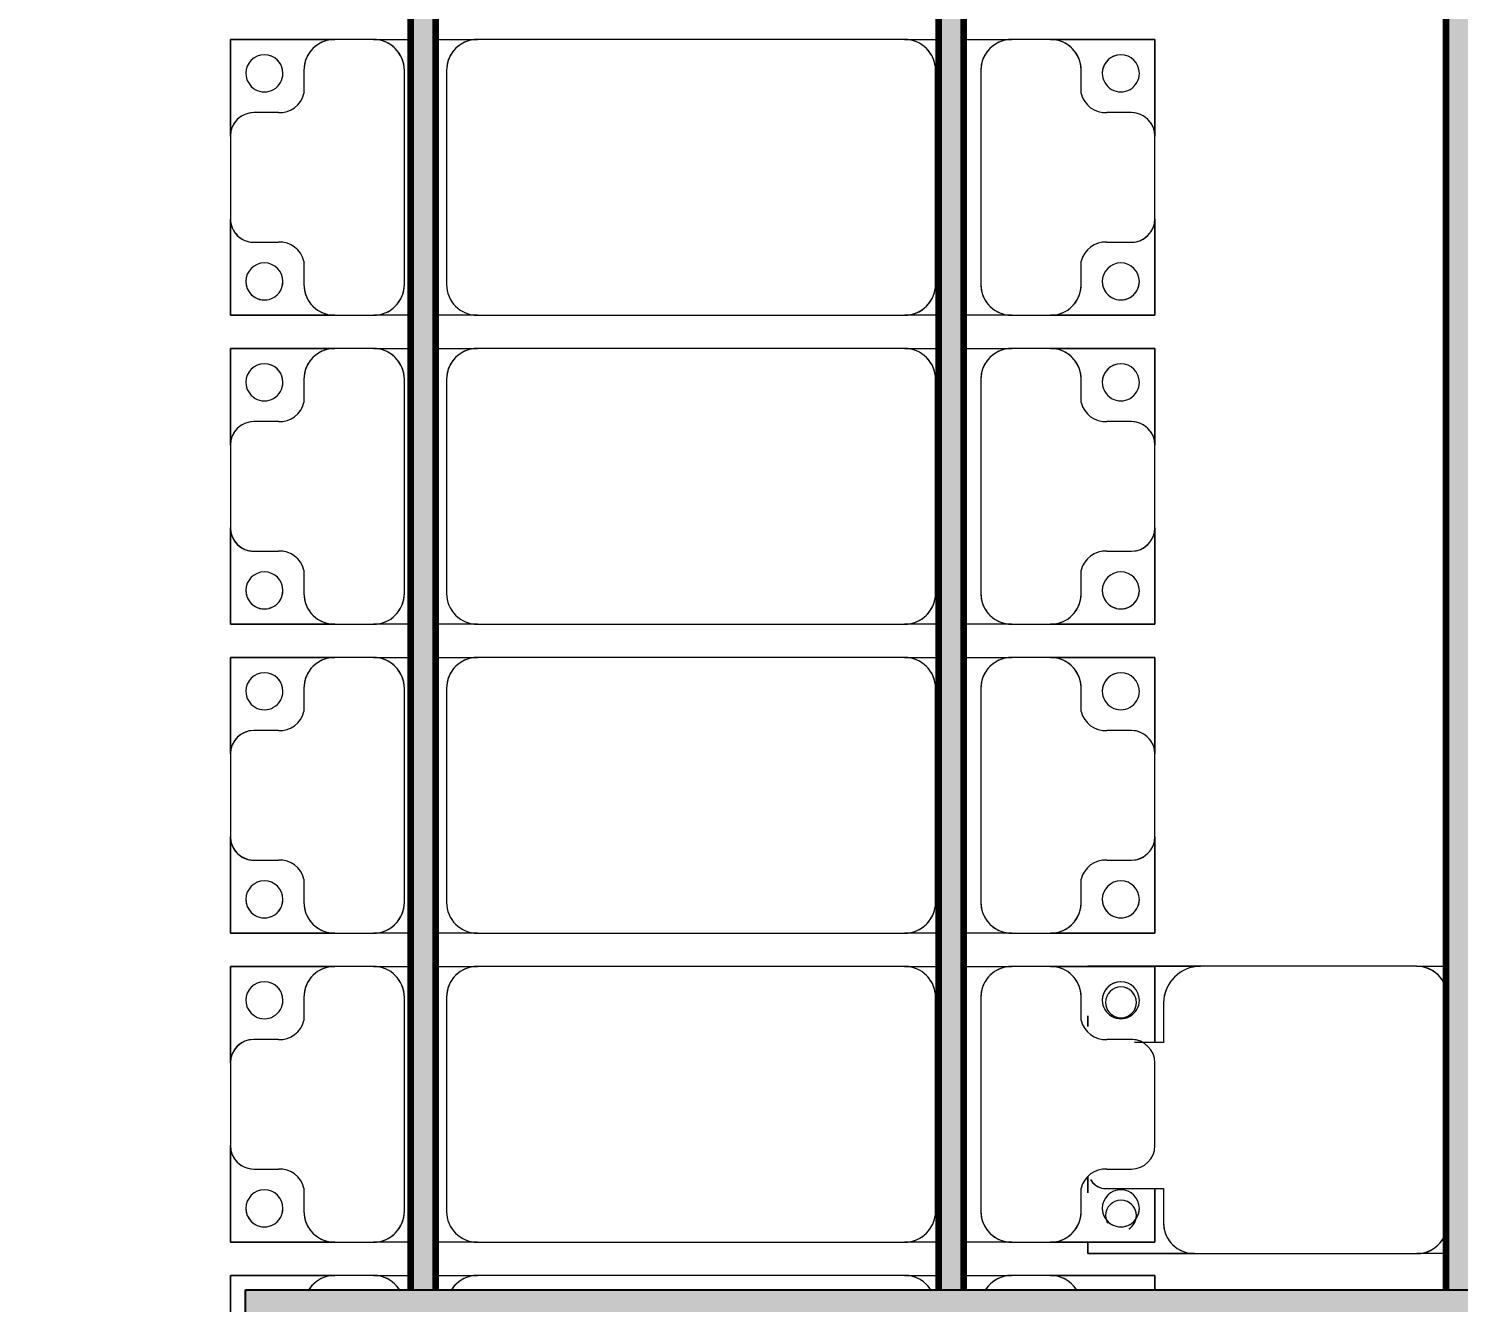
# Model space of a CAD drawing. Header units: millimetres. Extents: x -268744 to 115753, y -96240 to -10461.
# Drawn here: x -257059 to -254744, y -46627 to -44566 of the extents above; entities that cross this region are included whole.
import ezdxf

# ---------------------------------------------------------------- set-up
doc = ezdxf.new("R2010")
doc.units = ezdxf.units.MM
for name, color, linetype, lineweight in [('A-ANNO-DIMS', 211, 'Continuous', 9), ('A-ANNO-DIMS-900', 211, 'Continuous', 9), ('A-GENM', 13, 'Continuous', 9), ('S-BEAM', 12, 'Continuous', 9)]:
    doc.layers.add(name, color=color, linetype=linetype, lineweight=lineweight)
doc.styles.add('Trebuchet MS', font='trebuc.ttf', dxfattribs={"width": 0.8, "height": 2700})
doc.dimstyles.new('Arc_Length_-_3mm_Trebuchet_MS', dxfattribs={"dimscale": 304.8, "dimtxt": 2783.567448, "dimasz": 2.952756, "dimexe": 4.429134, "dimexo": 4.429134, "dimgap": 0.885827, "dimtad": 1, "dimdec": 0, "dimrnd": 10, "dimzin": 0, "dimdsep": 46, "dimtxsty": 'Trebuchet MS', "dimblk1": 'OBLIQUE', "dimblk2": 'OBLIQUE', "dimsah": 1, "dimcen": 0.09, "dimdle": 2.952756, "dimazin": 0, "dimtfac": 1, "dimtdec": 4, "dimtix": 1, "dimtmove": 0, "dimatfit": 3, "dimfxl": 1, "dimtvp": 1, "dimtolj": 1, "dimtzin": 0, "dimarcsym": 2})

# ---------------------------------------------------------------- blocks, each defined once
blk = doc.blocks.new('Dai phaodi lai - DẢI PHAO ĐI LẠI-102111-KHUNG KẾT CẤU BÈ PIN 1')
at = {"layer": 'A-GENM', "color": 7}
for p, q in [((24276.8, 748.4), (24433.1, 748.4)), ((24276.8, 579.3), (24276.8, 748.4)), ((24276.8, 748.4), (24276.8, 579.3)), ((24433.1, 748.4), (24276.8, 748.4)), ((24566.9, 748.4), (24433.1, 748.4)), ((24566.9, 748.4), (24723.2, 748.4)), ((24723.2, 748.4), (24566.9, 748.4)), ((24723.2, 748.4), (24723.2, 579.3)), ((24723.2, 579.3), (24723.2, 748.4)), ((24776.8, 748.4), (24933.1, 748.4)), ((24776.8, 579.3), (24776.8, 748.4)), ((24776.8, 748.4), (24776.8, 579.3)), ((24933.1, 748.4), (24776.8, 748.4)), ((25066.9, 748.4), (24933.1, 748.4)), ((25066.9, 748.4), (25223.2, 748.4)), ((25223.2, 748.4), (25066.9, 748.4)), ((25223.2, 748.4), (25223.2, 579.3)), ((25223.2, 579.3), (25223.2, 748.4)), ((25276.8, 748.4), (25433.1, 748.4)), ((25276.8, 579.3), (25276.8, 748.4)), ((25276.8, 748.4), (25276.8, 579.3)), ((25433.1, 748.4), (25276.8, 748.4)), ((25566.9, 748.4), (25433.1, 748.4)), ((25566.9, 748.4), (25723.2, 748.4)), ((25723.2, 748.4), (25566.9, 748.4)), ((25723.2, 748.4), (25723.2, 579.3)), ((25723.2, 579.3), (25723.2, 748.4)), ((25776.8, 748.4), (25900.1, 748.4)), ((25776.8, 579.3), (25776.8, 748.4)), ((25776.8, 748.4), (25776.8, 579.3)), ((25900.1, 748.4), (25776.8, 748.4)), ((26066.9, 748.4), (25933.1, 748.4)), ((26136.6, 748.4), (26223.2, 748.4)), ((26223.2, 748.4), (26136.6, 748.4)), ((26223.2, 748.4), (26223.2, 579.3)), ((26223.2, 579.3), (26223.2, 748.4)), ((26276.8, 748.4), (26300.1, 748.4)), ((26276.8, 579.3), (26276.8, 748.4)), ((26276.8, 748.4), (26276.8, 579.3)), ((26300.1, 748.4), (26276.8, 748.4)), ((24395.1, 710.4), (24395.1, 670.7)), ((24604.9, 670.7), (24604.9, 710.4)), ((24895.1, 710.4), (24895.1, 670.7)), ((25104.9, 670.7), (25104.9, 710.4)), ((25395.1, 710.4), (25395.1, 670.7)), ((25604.9, 670.7), (25604.9, 710.4)), ((25895.1, 710.4), (25895.1, 670.7)), ((26104.9, 670.7), (26104.9, 710.4)), ((24364.3, 629.3), (24326.8, 629.3)), ((24673.2, 629.3), (24635.7, 629.3)), ((24864.3, 629.3), (24826.8, 629.3)), ((25173.2, 629.3), (25135.7, 629.3)), ((25364.3, 629.3), (25326.8, 629.3)), ((25673.2, 629.3), (25635.7, 629.3)), ((25864.3, 629.3), (25826.8, 629.3)), ((26173.2, 629.3), (26135.7, 629.3)), ((24276.8, 579.3), (24276.8, 516.7)), ((24723.2, 516.7), (24723.2, 579.3)), ((24776.8, 579.3), (24776.8, 516.7)), ((25223.2, 516.7), (25223.2, 579.3)), ((25276.8, 579.3), (25276.8, 516.7)), ((25723.2, 516.7), (25723.2, 579.3)), ((25776.8, 579.3), (25776.8, 516.7)), ((26223.2, 516.7), (26223.2, 579.3)), ((26276.8, 579.3), (26276.8, 516.7)), ((24276.8, 438.7), (24276.8, 516.7)), ((24276.8, 438.7), (24276.8, 516.7)), ((24723.2, 516.7), (24723.2, 438.7)), ((24723.2, 516.7), (24723.2, 438.7)), ((24776.8, 438.7), (24776.8, 516.7)), ((24776.8, 438.7), (24776.8, 516.7)), ((25223.2, 516.7), (25223.2, 438.7)), ((25223.2, 516.7), (25223.2, 438.7)), ((25276.8, 438.7), (25276.8, 516.7)), ((25276.8, 438.7), (25276.8, 516.7)), ((25723.2, 516.7), (25723.2, 438.7)), ((25723.2, 516.7), (25723.2, 438.7)), ((25776.8, 438.7), (25776.8, 516.7)), ((25776.8, 438.7), (25776.8, 516.7)), ((26223.2, 516.7), (26223.2, 438.7)), ((26223.2, 516.7), (26223.2, 438.7)), ((26276.8, 438.7), (26276.8, 516.7)), ((26276.8, 438.7), (26276.8, 516.7)), ((24326.8, 466.7), (24673.2, 466.7)), ((24826.8, 466.7), (25173.2, 466.7)), ((25326.8, 466.7), (25673.2, 466.7)), ((25826.8, 466.7), (26173.2, 466.7)), ((24276.8, 343.3), (24276.8, 398.7)), ((24276.8, 343.3), (24276.8, 398.7)), ((24723.2, 398.7), (24723.2, 343.3)), ((24723.2, 398.7), (24723.2, 343.3)), ((24776.8, 343.3), (24776.8, 398.7)), ((24776.8, 343.3), (24776.8, 398.7)), ((25223.2, 398.7), (25223.2, 343.3)), ((25223.2, 398.7), (25223.2, 343.3)), ((25276.8, 343.3), (25276.8, 398.7)), ((25276.8, 343.3), (25276.8, 398.7)), ((25723.2, 398.7), (25723.2, 343.3)), ((25723.2, 398.7), (25723.2, 343.3)), ((25776.8, 343.3), (25776.8, 398.7)), ((25776.8, 343.3), (25776.8, 398.7)), ((26223.2, 398.7), (26223.2, 343.3)), ((26223.2, 398.7), (26223.2, 343.3)), ((26276.8, 343.3), (26276.8, 398.7)), ((26276.8, 343.3), (26276.8, 398.7)), ((24673.2, 393.3), (24326.8, 393.3)), ((25173.2, 393.3), (24826.8, 393.3)), ((25673.2, 393.3), (25326.8, 393.3)), ((26173.2, 393.3), (25826.8, 393.3)), ((24276.8, 343.3), (24276.8, -348.3)), ((24723.2, -348.3), (24723.2, 343.3)), ((24776.8, 343.3), (24776.8, -348.3)), ((25223.2, -348.3), (25223.2, 343.3)), ((25276.8, 343.3), (25276.8, -348.3)), ((25723.2, -348.3), (25723.2, 343.3)), ((25776.8, 343.3), (25776.8, -348.3)), ((26223.2, -348.3), (26223.2, 343.3)), ((26276.8, 343.3), (26276.8, -348.3)), ((24276.8, -416.3), (24276.8, -348.3)), ((24276.8, -416.3), (24276.8, -348.3)), ((24723.2, -348.3), (24723.2, -416.3)), ((24723.2, -348.3), (24723.2, -416.3)), ((24776.8, -416.3), (24776.8, -348.3)), ((24776.8, -416.3), (24776.8, -348.3)), ((25223.2, -348.3), (25223.2, -416.3)), ((25223.2, -348.3), (25223.2, -416.3)), ((25276.8, -416.3), (25276.8, -348.3)), ((25276.8, -416.3), (25276.8, -348.3)), ((25723.2, -348.3), (25723.2, -416.3)), ((25723.2, -348.3), (25723.2, -416.3)), ((25776.8, -416.3), (25776.8, -348.3)), ((25776.8, -416.3), (25776.8, -348.3)), ((26223.2, -348.3), (26223.2, -416.3)), ((26223.2, -348.3), (26223.2, -416.3)), ((26276.8, -416.3), (26276.8, -348.3)), ((26276.8, -416.3), (26276.8, -348.3)), ((24326.8, -398.3), (24673.2, -398.3)), ((24826.8, -398.3), (25173.2, -398.3)), ((25326.8, -398.3), (25673.2, -398.3)), ((25826.8, -398.3), (26173.2, -398.3)), ((24276.8, -516.7), (24276.8, -456.3)), ((24276.8, -516.7), (24276.8, -456.3)), ((24723.2, -456.3), (24723.2, -516.7)), ((24723.2, -456.3), (24723.2, -516.7)), ((24776.8, -516.7), (24776.8, -456.3)), ((24776.8, -516.7), (24776.8, -456.3)), ((25223.2, -456.3), (25223.2, -516.7)), ((25223.2, -456.3), (25223.2, -516.7)), ((25276.8, -516.7), (25276.8, -456.3)), ((25276.8, -516.7), (25276.8, -456.3)), ((25723.2, -456.3), (25723.2, -516.7)), ((25723.2, -456.3), (25723.2, -516.7)), ((25776.8, -516.7), (25776.8, -456.3)), ((25776.8, -516.7), (25776.8, -456.3)), ((26223.2, -456.3), (26223.2, -516.7)), ((26223.2, -456.3), (26223.2, -516.7)), ((26276.8, -516.7), (26276.8, -456.3)), ((26276.8, -516.7), (26276.8, -456.3)), ((24673.2, -466.7), (24326.8, -466.7)), ((25173.2, -466.7), (24826.8, -466.7)), ((25673.2, -466.7), (25326.8, -466.7)), ((26173.2, -466.7), (25826.8, -466.7)), ((24276.8, -516.7), (24276.8, -579.3)), ((24723.2, -579.3), (24723.2, -516.7)), ((24776.8, -516.7), (24776.8, -579.3)), ((25223.2, -579.3), (25223.2, -516.7)), ((25276.8, -516.7), (25276.8, -579.3)), ((25723.2, -579.3), (25723.2, -516.7)), ((25776.8, -516.7), (25776.8, -579.3)), ((26223.2, -579.3), (26223.2, -516.7)), ((26276.8, -516.7), (26276.8, -579.3)), ((24276.8, -748.4), (24276.8, -579.3)), ((24276.8, -579.3), (24276.8, -748.4)), ((24723.2, -579.3), (24723.2, -748.4)), ((24723.2, -748.4), (24723.2, -579.3)), ((24776.8, -748.4), (24776.8, -579.3)), ((24776.8, -579.3), (24776.8, -748.4)), ((25223.2, -579.3), (25223.2, -748.4)), ((25223.2, -748.4), (25223.2, -579.3)), ((25276.8, -748.4), (25276.8, -579.3)), ((25276.8, -579.3), (25276.8, -748.4)), ((25723.2, -579.3), (25723.2, -748.4)), ((25723.2, -748.4), (25723.2, -579.3)), ((25776.8, -748.4), (25776.8, -579.3)), ((25776.8, -579.3), (25776.8, -748.4)), ((26223.2, -579.3), (26223.2, -748.4)), ((26223.2, -748.4), (26223.2, -579.3)), ((26276.8, -748.4), (26276.8, -579.3)), ((26276.8, -579.3), (26276.8, -748.4)), ((24326.8, -629.3), (24364.3, -629.3)), ((24635.7, -629.3), (24673.2, -629.3)), ((24826.8, -629.3), (24864.3, -629.3)), ((25135.7, -629.3), (25173.2, -629.3)), ((25326.8, -629.3), (25364.3, -629.3)), ((25635.7, -629.3), (25673.2, -629.3)), ((25826.8, -629.3), (25864.3, -629.3)), ((26135.7, -629.3), (26173.2, -629.3)), ((24395.1, -670.7), (24395.1, -710.4)), ((24604.9, -710.4), (24604.9, -670.7)), ((24895.1, -670.7), (24895.1, -710.4)), ((25104.9, -710.4), (25104.9, -670.7)), ((25395.1, -670.7), (25395.1, -710.4)), ((25604.9, -710.4), (25604.9, -670.7)), ((25895.1, -670.7), (25895.1, -710.4)), ((26104.9, -710.4), (26104.9, -670.7)), ((24433.1, -748.4), (24276.8, -748.4)), ((24276.8, -748.4), (24433.1, -748.4)), ((24433.1, -748.4), (24566.9, -748.4)), ((24723.2, -748.4), (24566.9, -748.4)), ((24566.9, -748.4), (24723.2, -748.4)), ((24933.1, -748.4), (24776.8, -748.4)), ((24776.8, -748.4), (24933.1, -748.4)), ((24933.1, -748.4), (25066.9, -748.4)), ((25223.2, -748.4), (25066.9, -748.4)), ((25066.9, -748.4), (25223.2, -748.4)), ((25433.1, -748.4), (25276.8, -748.4)), ((25276.8, -748.4), (25433.1, -748.4)), ((25433.1, -748.4), (25566.9, -748.4)), ((25723.2, -748.4), (25566.9, -748.4)), ((25566.9, -748.4), (25723.2, -748.4)), ((25933.1, -748.4), (25776.8, -748.4)), ((25776.8, -748.4), (25933.1, -748.4)), ((25933.1, -748.4), (26066.9, -748.4)), ((26223.2, -748.4), (26066.9, -748.4)), ((26066.9, -748.4), (26223.2, -748.4)), ((26433.1, -748.4), (26276.8, -748.4)), ((26276.8, -748.4), (26433.1, -748.4))]:
    blk.add_line(p, q, dxfattribs=at)
for centre, radius, start, end in [((24433.1, 710.4), 38, 90, 180), ((24433.1, 710.4), 38, 90, 180), ((24433.1, 710.4), 38, 120, 180), ((24433.1, 710.4), 38, 120, 180), ((24433.1, 710.4), 38, 90, 105), ((24433.1, 710.4), 38, 90, 105), ((24566.9, 710.4), 38, 0, 90), ((24566.9, 710.4), 38, 75, 90), ((24566.9, 710.4), 38, 0, 90), ((24566.9, 710.4), 38, 75, 90), ((24566.9, 710.4), 38, 0, 60), ((24566.9, 710.4), 38, 0, 60), ((24933.1, 710.4), 38, 90, 180), ((24933.1, 710.4), 38, 90, 180), ((24933.1, 710.4), 38, 120, 180), ((24933.1, 710.4), 38, 120, 180), ((24933.1, 710.4), 38, 90, 105), ((24933.1, 710.4), 38, 90, 105), ((25066.9, 710.4), 38, 0, 90), ((25066.9, 710.4), 38, 75, 90), ((25066.9, 710.4), 38, 0, 90), ((25066.9, 710.4), 38, 75, 90), ((25066.9, 710.4), 38, 0, 60), ((25066.9, 710.4), 38, 0, 60), ((25433.1, 710.4), 38, 90, 180), ((25433.1, 710.4), 38, 90, 180), ((25433.1, 710.4), 38, 123.1388, 180), ((25433.1, 710.4), 38, 123.1388, 180), ((25433.1, 710.4), 38, 90, 105), ((25433.1, 710.4), 38, 90, 105), ((25566.9, 710.4), 38, 0, 90), ((25566.9, 710.4), 38, 75, 90), ((25566.9, 710.4), 38, 0, 90), ((25566.9, 710.4), 38, 75, 90), ((25566.9, 710.4), 38, 360, 60), ((25566.9, 710.4), 38, 360, 60), ((25933.1, 710.4), 38, 90, 180), ((26066.9, 710.4), 38, 0, 90), ((24331.6, 693.3), 30, 90, 270), ((24331.6, 693.3), 30, 90, 180), ((24331.6, 693.3), 30, 270, 90), ((24331.6, 693.3), 30, 270, 90), ((24668.4, 693.3), 30, 90, 270), ((24668.4, 693.3), 30, 90, 270), ((24668.4, 693.3), 30, 270, 90), ((24668.4, 693.3), 30, 0, 90), ((24831.6, 693.3), 30, 90, 270), ((24831.6, 693.3), 30, 90, 180), ((24831.6, 693.3), 30, 270, 90), ((24831.6, 693.3), 30, 270, 90), ((25168.4, 693.3), 30, 90, 270), ((25168.4, 693.3), 30, 90, 270), ((25168.4, 693.3), 30, 270, 90), ((25168.4, 693.3), 30, 0, 90), ((25331.6, 693.3), 30, 90, 270), ((25331.6, 693.3), 30, 90, 180), ((25331.6, 693.3), 30, 270, 90), ((25331.6, 693.3), 30, 270, 90), ((25668.4, 693.3), 30, 90, 270), ((25668.4, 693.3), 30, 90, 270), ((25668.4, 693.3), 30, 270, 90), ((25668.4, 693.3), 30, 0, 90), ((25831.6, 693.3), 30, 90, 270), ((25831.6, 693.3), 30, 90, 180), ((25831.6, 693.3), 30, 270, 90), ((25831.6, 693.3), 30, 270, 90), ((25933.1, 710.4), 38, 150, 180), ((25933.1, 710.4), 38, 150, 180), ((26168.4, 693.3), 30, 90, 270), ((26168.4, 693.3), 30, 90, 270), ((26168.4, 693.3), 30, 270, 90), ((26168.4, 693.3), 30, 0, 90), ((24331.6, 693.3), 30, 195, 270), ((24668.4, 693.3), 30, 270, 345), ((24831.6, 693.3), 30, 195, 270), ((25168.4, 693.3), 30, 270, 345), ((25331.6, 693.3), 30, 195, 270), ((25668.4, 693.3), 30, 270, 345), ((25831.6, 693.3), 30, 195, 270), ((26168.4, 693.3), 30, 270, 345), ((24355.2, 668.2), 40, 283.1885, 3.5081), ((24644.8, 668.2), 40, 176.4919, 256.8115), ((24855.2, 668.2), 40, 283.1885, 3.5081), ((25144.8, 668.2), 40, 176.4919, 256.8115), ((25355.2, 668.2), 40, 283.1885, 3.5081), ((25644.8, 668.2), 40, 176.4919, 256.8115), ((25855.2, 668.2), 40, 283.1885, 3.5081), ((26144.8, 668.2), 40, 176.4919, 256.8115), ((24326.8, 579.3), 50, 90, 180), ((24326.8, 579.3), 50, 90, 165), ((24673.2, 579.3), 50, 0, 90), ((24673.2, 579.3), 50, 15, 90), ((24826.8, 579.3), 50, 90, 180), ((24826.8, 579.3), 50, 90, 165), ((25173.2, 579.3), 50, 0, 90), ((25173.2, 579.3), 50, 15, 90), ((25326.8, 579.3), 50, 90, 180), ((25326.8, 579.3), 50, 90, 165), ((25673.2, 579.3), 50, 0, 90), ((25673.2, 579.3), 50, 15, 90), ((25826.8, 579.3), 50, 90, 180), ((25826.8, 579.3), 50, 90, 165), ((26173.2, 579.3), 50, 0, 90), ((26173.2, 579.3), 50, 15, 90), ((26326.8, 579.3), 50, 120, 180), ((26326.8, 579.3), 50, 120, 165), ((24326.8, 516.7), 50, 180, 270), ((24673.2, 516.7), 50, 270, 360), ((24826.8, 516.7), 50, 180, 270), ((25173.2, 516.7), 50, 270, 360), ((25326.8, 516.7), 50, 180, 270), ((25673.2, 516.7), 50, 270, 0), ((25826.8, 516.7), 50, 180, 270), ((26173.2, 516.7), 50, 270, 0), ((26326.8, 516.7), 50, 180, 240), ((24326.8, 516.7), 50, 195, 270), ((24673.2, 516.7), 50, 270, 345), ((24826.8, 516.7), 50, 195, 270), ((25173.2, 516.7), 50, 270, 345), ((25326.8, 516.7), 50, 195, 270), ((25673.2, 516.7), 50, 270, 345), ((25826.8, 516.7), 50, 195, 270), ((26173.2, 516.7), 50, 270, 345), ((26326.8, 516.7), 50, 195, 240), ((24326.8, 343.3), 50, 90, 180), ((24326.8, 343.3), 50, 105, 135), ((24673.2, 343.3), 50, 360, 90), ((24673.2, 343.3), 50, 360, 75), ((24826.8, 343.3), 50, 90, 180), ((24826.8, 343.3), 50, 105, 135), ((25173.2, 343.3), 50, 0, 90), ((25173.2, 343.3), 50, 0, 75), ((25326.8, 343.3), 50, 90, 180), ((25326.8, 343.3), 50, 105, 135), ((25673.2, 343.3), 50, 0, 90), ((25673.2, 343.3), 50, 0, 75), ((25826.8, 343.3), 50, 90, 180), ((25826.8, 343.3), 50, 105, 135), ((26173.2, 343.3), 50, 360, 90), ((26173.2, 343.3), 50, 360, 75), ((26326.8, 343.3), 50, 120, 180), ((26326.8, 343.3), 50, 120, 135), ((24326.8, 343.3), 50, 150, 180), ((24826.8, 343.3), 50, 150, 180), ((25326.8, 343.3), 50, 150, 180), ((25826.8, 343.3), 50, 150, 180), ((26326.8, 343.3), 50, 150, 180), ((24326.8, -348.3), 50, 180, 270), ((24326.8, -348.3), 50, 195, 270), ((24673.2, -348.3), 50, 270, 360), ((24673.2, -348.3), 50, 270, 360), ((24826.8, -348.3), 50, 180, 270), ((24826.8, -348.3), 50, 195, 270), ((25173.2, -348.3), 50, 270, 0), ((25173.2, -348.3), 50, 270, 0), ((25326.8, -348.3), 50, 180, 270), ((25326.8, -348.3), 50, 195, 270), ((25673.2, -348.3), 50, 270, 360), ((25673.2, -348.3), 50, 270, 360), ((25826.8, -348.3), 50, 180, 270), ((25826.8, -348.3), 50, 195, 270), ((26173.2, -348.3), 50, 270, 360), ((26173.2, -348.3), 50, 270, 360), ((26326.8, -348.3), 50, 180, 240), ((26326.8, -348.3), 50, 195, 240), ((24326.8, -516.7), 50, 90, 180), ((24326.8, -516.7), 50, 90, 165), ((24673.2, -516.7), 50, 360, 90), ((24673.2, -516.7), 50, 15, 90), ((24826.8, -516.7), 50, 90, 180), ((24826.8, -516.7), 50, 90, 165), ((25173.2, -516.7), 50, 0, 90), ((25173.2, -516.7), 50, 15, 90), ((25326.8, -516.7), 50, 90, 180), ((25326.8, -516.7), 50, 90, 165), ((25673.2, -516.7), 50, 0, 90), ((25673.2, -516.7), 50, 15, 90), ((25826.8, -516.7), 50, 90, 180), ((25826.8, -516.7), 50, 90, 165), ((26173.2, -516.7), 50, 0, 90), ((26173.2, -516.7), 50, 15, 90), ((26326.8, -516.7), 50, 120, 180), ((26326.8, -516.7), 50, 120, 165), ((24326.8, -579.3), 50, 180, 270), ((24326.8, -579.3), 50, 195, 270), ((24673.2, -579.3), 50, 270, 360), ((24673.2, -579.3), 50, 270, 345), ((24826.8, -579.3), 50, 180, 270), ((24826.8, -579.3), 50, 195, 270), ((25173.2, -579.3), 50, 270, 360), ((25173.2, -579.3), 50, 270, 345), ((25326.8, -579.3), 50, 180, 270), ((25326.8, -579.3), 50, 195, 270), ((25673.2, -579.3), 50, 270, 0), ((25673.2, -579.3), 50, 270, 345), ((25826.8, -579.3), 50, 180, 270), ((25826.8, -579.3), 50, 195, 270), ((26173.2, -579.3), 50, 270, 360), ((26173.2, -579.3), 50, 270, 345), ((26326.8, -579.3), 50, 180, 240), ((26326.8, -579.3), 50, 195, 240), ((24355.2, -668.2), 40, 356.4919, 76.8115), ((24644.8, -668.2), 40, 103.1885, 183.5081), ((24855.2, -668.2), 40, 356.4919, 76.8115), ((25144.8, -668.2), 40, 103.1885, 183.5081), ((25355.2, -668.2), 40, 356.4919, 76.8115), ((25644.8, -668.2), 40, 103.1885, 183.5081), ((25855.2, -668.2), 40, 356.4919, 76.8115), ((26144.8, -668.2), 40, 103.1885, 183.5081), ((24331.6, -693.3), 30, 90, 270), ((24331.6, -693.3), 30, 90, 165), ((24331.6, -693.3), 30, 270, 90), ((24331.6, -693.3), 30, 270, 90), ((24668.4, -693.3), 30, 90, 270), ((24668.4, -693.3), 30, 90, 270), ((24668.4, -693.3), 30, 270, 90), ((24668.4, -693.3), 30, 15, 90), ((24831.6, -693.3), 30, 90, 270), ((24831.6, -693.3), 30, 90, 165), ((24831.6, -693.3), 30, 270, 90), ((24831.6, -693.3), 30, 270, 90), ((25168.4, -693.3), 30, 90, 270), ((25168.4, -693.3), 30, 90, 270), ((25168.4, -693.3), 30, 270, 90), ((25168.4, -693.3), 30, 15, 90), ((25331.6, -693.3), 30, 90, 270), ((25331.6, -693.3), 30, 90, 165), ((25331.6, -693.3), 30, 270, 90), ((25331.6, -693.3), 30, 270, 90), ((25668.4, -693.3), 30, 90, 270), ((25668.4, -693.3), 30, 90, 270), ((25668.4, -693.3), 30, 270, 90), ((25668.4, -693.3), 30, 15, 90), ((25831.6, -693.3), 30, 90, 270), ((25831.6, -693.3), 30, 90, 165), ((25831.6, -693.3), 30, 270, 90), ((25831.6, -693.3), 30, 270, 90), ((26168.4, -693.3), 30, 90, 270), ((26168.4, -693.3), 30, 90, 270), ((26168.4, -693.3), 30, 270, 90), ((26168.4, -693.3), 30, 15, 90), ((24331.6, -693.3), 30, 180, 270), ((24668.4, -693.3), 30, 270, 360), ((24831.6, -693.3), 30, 180, 270), ((25168.4, -693.3), 30, 270, 360), ((25331.6, -693.3), 30, 180, 270), ((25668.4, -693.3), 30, 270, 360), ((25831.6, -693.3), 30, 180, 270), ((26168.4, -693.3), 30, 270, 360), ((24433.1, -710.4), 38, 180, 270), ((24433.1, -710.4), 38, 180, 240), ((24433.1, -710.4), 38, 180, 270), ((24433.1, -710.4), 38, 180, 240), ((24566.9, -710.4), 38, 270, 0), ((24566.9, -710.4), 38, 270, 0), ((24566.9, -710.4), 38, 300, 0), ((24566.9, -710.4), 38, 300, 0), ((24933.1, -710.4), 38, 180, 270), ((24933.1, -710.4), 38, 180, 240), ((24933.1, -710.4), 38, 180, 270), ((24933.1, -710.4), 38, 180, 240), ((25066.9, -710.4), 38, 270, 0), ((25066.9, -710.4), 38, 270, 360), ((25066.9, -710.4), 38, 300, 0), ((25066.9, -710.4), 38, 300, 0), ((25433.1, -710.4), 38, 180, 270), ((25433.1, -710.4), 38, 180, 236.8612), ((25433.1, -710.4), 38, 180, 270), ((25433.1, -710.4), 38, 180, 236.8612), ((25566.9, -710.4), 38, 270, 0), ((25566.9, -710.4), 38, 270, 360), ((25566.9, -710.4), 38, 300, 0), ((25566.9, -710.4), 38, 300, 0), ((25933.1, -710.4), 38, 180, 270), ((25933.1, -710.4), 38, 180, 240), ((25933.1, -710.4), 38, 180, 270), ((25933.1, -710.4), 38, 180, 240), ((26066.9, -710.4), 38, 270, 360), ((26066.9, -710.4), 38, 270, 360), ((26066.9, -710.4), 38, 300, 360), ((26066.9, -710.4), 38, 300, 360), ((24433.1, -710.4), 38, 255, 270), ((24433.1, -710.4), 38, 255, 270), ((24566.9, -710.4), 38, 270, 285), ((24566.9, -710.4), 38, 270, 285), ((24933.1, -710.4), 38, 255, 270), ((24933.1, -710.4), 38, 255, 270), ((25066.9, -710.4), 38, 270, 285), ((25066.9, -710.4), 38, 270, 285), ((25433.1, -710.4), 38, 255, 270), ((25433.1, -710.4), 38, 255, 270), ((25566.9, -710.4), 38, 270, 285), ((25566.9, -710.4), 38, 270, 285), ((25933.1, -710.4), 38, 255, 270), ((25933.1, -710.4), 38, 255, 270), ((26066.9, -710.4), 38, 270, 285), ((26066.9, -710.4), 38, 270, 285)]:
    blk.add_arc(centre, radius, start, end, dxfattribs=at)
blk = doc.blocks.new('Dầm C52 - Dầm C52-102502-KHUNG KẾT CẤU BÈ PIN 1')
at = {"layer": 'S-BEAM', "lineweight": 140}
h = blk.add_hatch(color=1, dxfattribs=at)
h.paths.add_polyline_path([(-25480.9, 20), (-25480.9, -20), (-25440.9, -20), (-25440.9, 20)])
h.paths.add_polyline_path([(-25400.9, 20), (-25400.9, -20), (-19440.9, -20), (-19443, 20), (-24983.5, 20)])
h.paths.add_polyline_path([(-19400.9, 20), (-19400.9, -20), (-13440.9, -20), (-13440.9, 20), (-18981.3, 20)])
h.paths.add_polyline_path([(-13400.9, -20), (-7440.9, -20), (-7440.9, 20), (-13400.9, 20)])
h.paths.add_polyline_path([(-7400.9, -20), (-1440.9, -20), (-1440.9, 20), (-7400.9, 20)])
h.paths.add_polyline_path([(-1400.9, -20), (4559.1, -20), (4559.1, 20), (-1400.9, 20)])
h.paths.add_polyline_path([(4599.1, 20), (4599.1, -20), (10559.1, -20), (10559.1, 20), (5027.2, 20)])
h.paths.add_polyline_path([(10599.1, -20), (16559.1, -20), (16559.1, 20), (10599.1, 20)])
h.paths.add_polyline_path([(16599.1, 20), (16599.1, -20), (22559.1, -20), (22559.1, 20), (17031.5, 20)])
h.paths.add_polyline_path([(22599.1, -20), (25259.1, -20), (25259.1, 20), (22599.1, 20)])
h.paths.add_polyline_path([(25299.1, -20), (25480.9, -20), (25480.9, 20), (25299.1, 20)])
at = {"layer": 'S-BEAM', "color": 1, "lineweight": 140}
for p, q in [((-1400.9, 20), (4559.1, 20)), ((4559.1, -20), (-1400.9, -20))]:
    blk.add_line(p, q, dxfattribs=at)
blk = doc.blocks.new('Dầm C52 - Dầm C52-V1-KHUNG KẾT CẤU BÈ PIN 1')
at = {"layer": 'S-BEAM', "lineweight": 140}
h = blk.add_hatch(color=1, dxfattribs=at)
h.paths.add_polyline_path([(-25480.9, 20), (-25480.9, -20), (-25440.9, -20), (-25445.2, 20)])
h.paths.add_polyline_path([(-25400.9, -20), (-19440.9, -20), (-19443, 20), (-25400.9, 20)])
h.paths.add_polyline_path([(-19400.9, 20), (-19400.9, -20), (-13440.9, -20), (-13440.9, 20), (-18981.3, 20)])
h.paths.add_polyline_path([(-13400.9, -20), (-7440.9, -20), (-7440.9, 20), (-13400.9, 20)])
h.paths.add_polyline_path([(-7400.9, 20), (-7400.9, -20), (-1440.9, -20), (-1440.9, 20), (-6977, 20)])
h.paths.add_polyline_path([(-1400.9, -20), (4559.1, -20), (4559.1, 20), (-1400.9, 20)])
h.paths.add_polyline_path([(4599.1, 20), (4599.1, -20), (10559.1, -20), (10559.1, 20), (5027.2, 20)])
h.paths.add_polyline_path([(10599.1, -20), (16559.1, -20), (16559.1, 20), (10599.1, 20)])
h.paths.add_polyline_path([(16599.1, 20), (16599.1, -20), (22559.1, -20), (22559.1, 20), (17031.5, 20)])
h.paths.add_polyline_path([(22599.1, -20), (25259.1, -20), (25259.1, 20), (22599.1, 20)])
h.paths.add_polyline_path([(25299.1, -20), (25480.9, -20), (25480.9, 20), (25299.1, 20)])
at = {"layer": 'S-BEAM', "color": 1, "lineweight": 140}
for p, q in [((-1400.9, 20), (4559.1, 20)), ((4559.1, -20), (-1400.9, -20))]:
    blk.add_line(p, q, dxfattribs=at)
blk = doc.blocks.new('Dầm C52 - Dầm C52-V2-KHUNG KẾT CẤU BÈ PIN 1')
at = {"layer": 'S-BEAM', "lineweight": 140}
h = blk.add_hatch(color=1, dxfattribs=at)
h.paths.add_polyline_path([(-25480.9, 20), (-25480.9, -20), (-25440.9, -20), (-25440.9, 20)])
h.paths.add_polyline_path([(-25400.9, 20), (-25400.9, -20), (-19440.9, -20), (-19443, 20), (-24983.5, 20)])
h.paths.add_polyline_path([(-19400.9, 20), (-19400.9, -20), (-13440.9, -20), (-13440.9, 20), (-18519.6, 20)])
h.paths.add_polyline_path([(-13400.9, -20), (-7440.9, -20), (-7440.9, 20), (-13400.9, 20)])
h.paths.add_polyline_path([(-7400.9, 20), (-7400.9, -20), (-1440.9, -20), (-1440.9, 20), (-6515.3, 20)])
h.paths.add_polyline_path([(-1400.9, 20), (-1400.9, -20), (4559.1, -20), (4559.1, 20), (-974.9, 20)])
h.paths.add_polyline_path([(4599.1, -20), (10559.1, -20), (10559.1, 20), (4599.1, 20)])
h.paths.add_polyline_path([(10599.1, -20), (16559.1, -20), (16559.1, 20), (10599.1, 20)])
h.paths.add_polyline_path([(16599.1, 20), (16599.1, -20), (22559.1, -20), (22559.1, 20), (17493.2, 20)])
h.paths.add_polyline_path([(22599.1, 20), (22599.1, -20), (25259.1, -20), (25259.1, 20), (23033.7, 20)])
h.paths.add_polyline_path([(25299.1, -20), (25480.9, -20), (25480.9, 20), (25299.1, 20)])
at = {"layer": 'S-BEAM', "color": 1, "lineweight": 140}
blk.add_line((-1400.9, 20), (4559.1, 20), dxfattribs=at)
blk = doc.blocks.new('Dai phao do pin - DẢI PHAO ĐỠ PIN-V12-KHUNG KẾT CẤU BÈ PIN 1')
at = {"layer": 'A-GENM', "color": 7}
for p, q in [((-1312.2, 241.6), (-1129.7, 241.6)), ((-1129.7, 241.6), (-1312.2, 241.6)), ((-779.7, 241.6), (-1129.7, 241.6)), ((-779.7, 241.6), (-732.4, 241.6)), ((-779.7, 241.6), (-732.4, 241.6)), ((-1189.7, 181.6), (-1189.7, 118.2)), ((-1312.2, 144.2), (-1312.2, 161.7)), ((-1312.2, 161.7), (-1312.2, 144.2)), ((-1189.7, 118.2), (-1236.8, 118.2)), ((-1312.2, -125.1), (-1312.2, -98.4)), ((-1312.2, -98.4), (-1312.2, -125.1)), ((-1282.2, -118.2), (-1189.7, -118.2)), ((-1189.7, -118.2), (-1189.7, -173.4)), ((-1312.2, -223.4), (-1312.2, -203.7)), ((-1312.2, -203.7), (-1312.2, -223.4)), ((-1139.7, -223.4), (-1312.2, -223.4)), ((-1312.2, -223.4), (-1139.7, -223.4)), ((-1139.7, -223.4), (-779.7, -223.4)), ((-732.4, -223.4), (-779.7, -223.4)), ((-732.4, -223.4), (-779.7, -223.4))]:
    blk.add_line(p, q, dxfattribs=at)
for centre, radius, start, end in [((-1129.7, 181.6), 60, 90, 180), ((-1129.7, 181.6), 60, 120, 180), ((-779.7, 191.6), 50, 30, 90), ((-779.7, 191.6), 50, 30, 75), ((-1258.6, 183.2), 25, 0, 180), ((-1258.6, 183.2), 25, 90, 180), ((-1258.6, 183.2), 25, 0, 75), ((-1258.6, 183.2), 25, 180, 0), ((-1258.6, 183.2), 25, 180, 300), ((-1258.6, 183.2), 25, 330, 360), ((-1282.2, -88.2), 30, 210, 270), ((-1282.2, -88.2), 30, 210, 255), ((-1282.2, -88.2), 30, 225, 255), ((-1282.2, -88.2), 30, 225, 255), ((-1258.6, -161.8), 25, 0, 180), ((-1258.6, -161.8), 25, 90, 180), ((-1258.6, -161.8), 25, 0, 75), ((-1258.6, -161.8), 25, 180, 210), ((-1258.6, -161.8), 25, 180, 210), ((-1258.6, -161.8), 25, 300, 0), ((-1258.6, -161.8), 25, 300, 360), ((-1139.7, -173.4), 50, 180, 270), ((-1139.7, -173.4), 50, 180, 255), ((-779.7, -173.4), 50, 270, 330), ((-779.7, -173.4), 50, 285, 330)]:
    blk.add_arc(centre, radius, start, end, dxfattribs=at)
blk = doc.blocks.new('Dầm C52 - Hộp 40x60-V26-KHUNG KẾT CẤU BÈ PIN 1')
at = {"layer": 'S-BEAM', "lineweight": 25}
h = blk.add_hatch(color=4, dxfattribs=at)
h.paths.add_polyline_path([(-145811, -20), (-73437.3, -15.7), (-73437.3, 20), (-145811, 20), (-145811, -15.7)])
h.paths.add_polyline_path([(-72237.3, -20), (-593.6, -15.7), (-593.6, 20), (-72237.3, 20), (-72237.3, -15.7)])
h.paths.add_polyline_path([(606.4, -20), (72250.2, -15.7), (72250.2, 20), (606.4, 20), (606.4, -15.7)])
h.paths.add_polyline_path([(73450.2, -20), (144462.7, -15.7), (144462.7, 20), (73450.2, 20), (73450.2, -15.7)])
h.paths.add_polyline_path([(145662.7, -20), (145811, -15.7), (145811, 20), (145662.7, 20), (145662.7, -15.7)])
at = {"layer": 'S-BEAM', "color": 4, "lineweight": 25}
for p, q in [((-145811, -20), (-145811, 20)), ((-145811, 20), (-73437.3, 20))]:
    blk.add_line(p, q, dxfattribs=at)
blk = doc.blocks.new('be pin 1_rvt-1-KHUNG KẾT CẤU BÈ PIN 1')
at = {"layer": 'A-GENM', "lineweight": 9, "rotation": 270.0000000003262}
blk.add_blockref('Dai phaodi lai - DẢI PHAO ĐI LẠI-102111-KHUNG KẾT CẤU BÈ PIN 1', (-255984, -20306.4), dxfattribs=at)
at = {"layer": 'A-GENM', "lineweight": 9}
blk.add_blockref('Dai phao do pin - DẢI PHAO ĐỠ PIN-V12-KHUNG KẾT CẤU BÈ PIN 1', (-254031.8, -46324.7), dxfattribs=at)
at = {"layer": 'S-BEAM', "lineweight": 9, "rotation": 90.00000000032618}
for name, p in [('Dầm C52 - Dầm C52-102502-KHUNG KẾT CẤU BÈ PIN 1', (-256420.3, -45205.6)), ('Dầm C52 - Dầm C52-V1-KHUNG KẾT CẤU BÈ PIN 1', (-255565.3, -45205.6)), ('Dầm C52 - Dầm C52-V2-KHUNG KẾT CẤU BÈ PIN 1', (-254744.1, -45205.6))]:
    blk.add_blockref(name, p, dxfattribs=at)
at = {"layer": 'S-BEAM', "lineweight": 9}
blk.add_blockref('Dầm C52 - Hộp 40x60-V26-KHUNG KẾT CẤU BÈ PIN 1', (-110896.7, -46626.5), dxfattribs=at)
blk = doc.blocks.new('DIMBLOCK1-KHUNG KẾT CẤU BÈ PIN 1')
at = {"layer": 'A-ANNO-DIMS-900', "transparency": 16777216}
for p, q in [((-264977.8, -71224.7), (-264977.8, -19406.4)), ((-264977.8, -20306.4), (-266327.8, -20306.4)), ((-264977.8, -20306.4), (-258082.4, -20306.4)), ((-264977.8, -70324.7), (-266327.8, -70324.7)), ((-264977.8, -70324.7), (-256693.9, -70324.7))]:
    blk.add_line(p, q, dxfattribs=at)
at = {"layer": 'A-ANNO-DIMS-900', "lineweight": 70, "transparency": 16777216}
for p, q in [((-264977.8, -20306.4), (-265427.8, -19856.4)), ((-264977.8, -20306.4), (-264527.8, -20756.4)), ((-264977.8, -70324.7), (-265427.8, -69874.7)), ((-264977.8, -70324.7), (-264527.8, -70774.7))]:
    blk.add_line(p, q, dxfattribs=at)
at = {"layer": 'A-ANNO-DIMS-900', "color": 0, "transparency": 16777216, "insert": (-268702.7, -48854), "char_height": 2700, "width": 8492.24, "attachment_point": 1, "rotation": 90, "line_spacing_factor": 1.048425, "style": 'Trebuchet MS'}
blk.add_mtext('50020', dxfattribs=at)
blk = doc.blocks.new('_Oblique')
at = {"color": 0, "linetype": 'ByBlock', "lineweight": -2}
blk.add_line((-0.5, -0.5), (0.5, 0.5), dxfattribs=at)

msp = doc.modelspace()

# ---------------------------------------------------------------- block references
at = {"lineweight": 5}
msp.add_blockref('be pin 1_rvt-1-KHUNG KẾT CẤU BÈ PIN 1', (0, 0), dxfattribs=at)

# ---------------------------------------------------------------- dimensions: what is measured, and where the dimension line sits
at = {"layer": 'A-ANNO-DIMS'}
dim = msp.add_linear_dim(base=(-264977.8, -20306.4), p1=(-255343.9, -70324.7), p2=(-256732.4, -20306.4), angle=270, dimstyle='Arc_Length_-_3mm_Trebuchet_MS', override={"dimpost": '<>', "dimfxl": 50037.609472}, dxfattribs=at)
dim.commit()
dim.dimension.update_dxf_attribs({"geometry": 'DIMBLOCK1-KHUNG KẾT CẤU BÈ PIN 1', "text_midpoint": (-266621.5, -45315.6)})

doc.saveas('drawing.dxf')
